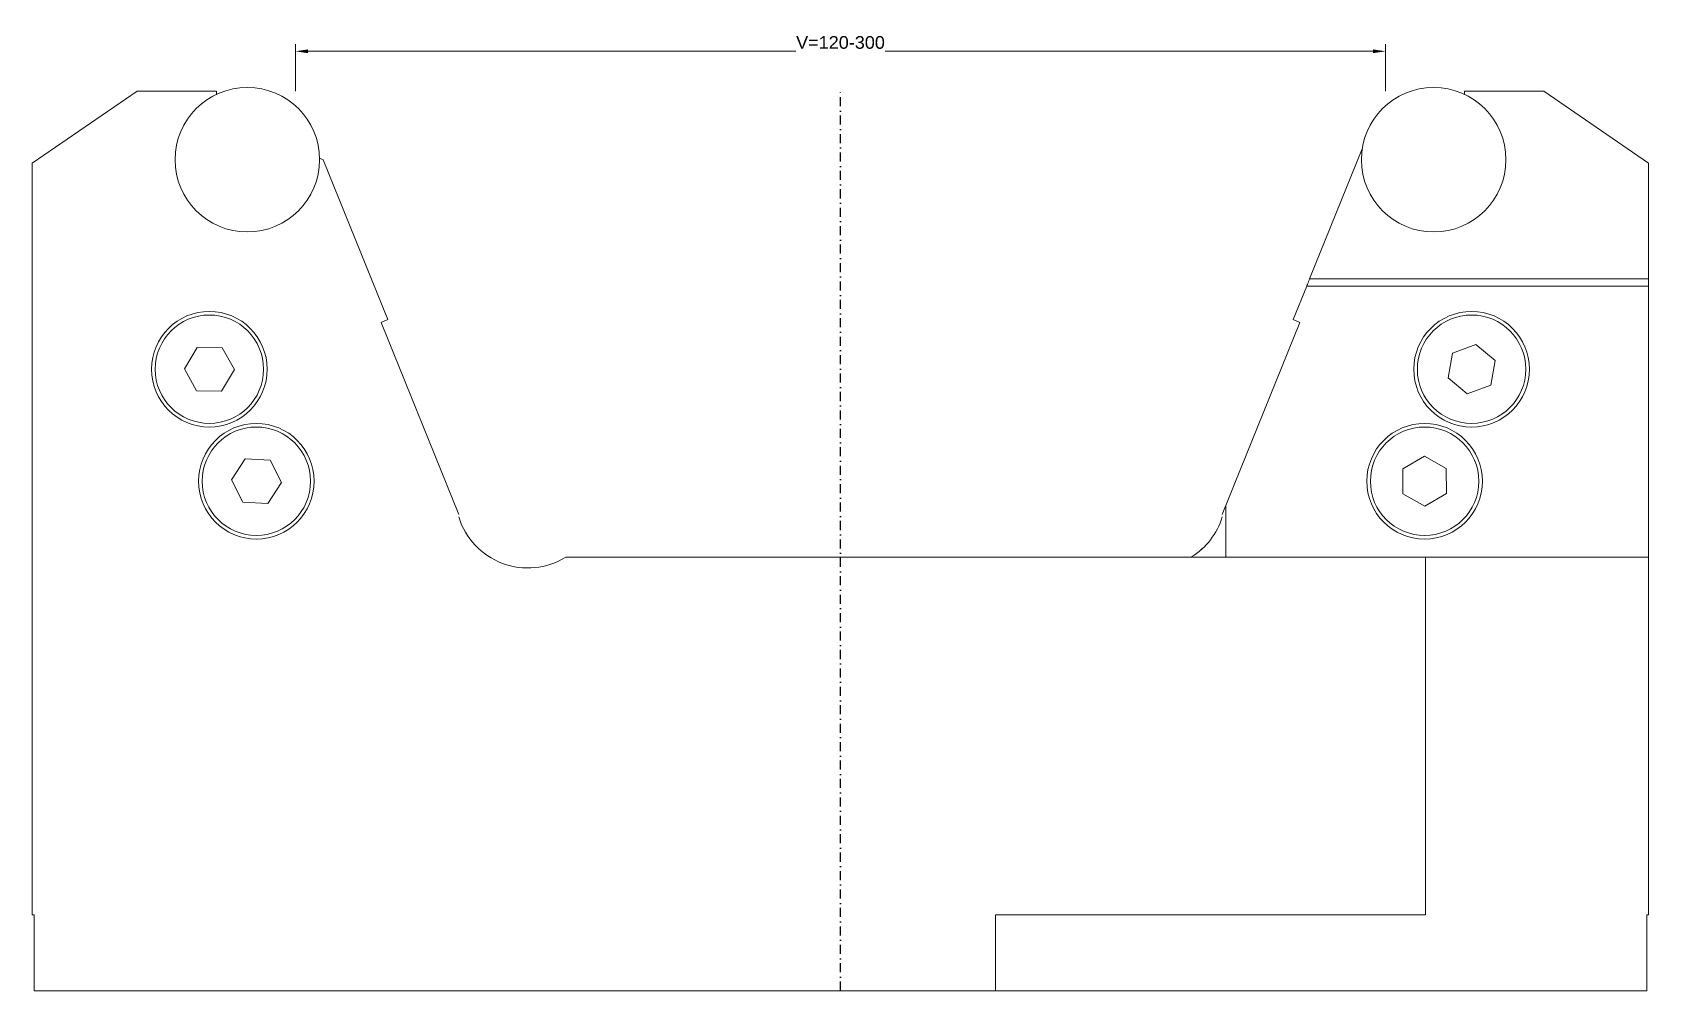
# Model space of a CAD drawing. Header units: millimetres. Extents: x -1524 to -1076, y 305 to 570.
import ezdxf
from ezdxf.enums import TextEntityAlignment as Align

# ---------------------------------------------------------------- set-up
doc = ezdxf.new("R2010")
doc.units = ezdxf.units.MM
doc.header["$LTSCALE"] = 5
doc.linetypes.add('AUSGEZOGEN', pattern=[0])
doc.linetypes.add('DASHDOT', pattern=[1, 0.5, -0.25, 0, -0.25])
for name, color, linetype, true_color in [('4', 4, 'Continuous', 0x00ffff), ('Layer10', 3, 'Continuous', 0x00ff00), ('Layer9', 18, 'Continuous', 0x000000)]:
    doc.layers.add(name, color=color, linetype=linetype, true_color=true_color)
doc.styles.add('Arial', font='arial.ttf')
doc.dimstyles.new('ISO-25', dxfattribs={"dimtxt": 2.5, "dimasz": 2.5, "dimexe": 1.25, "dimexo": 0.625, "dimtad": 1, "dimtxsty": 'Standard', "dimcen": 2.5, "dimadec": 0, "dimazin": 0, "dimtfac": 1, "dimtmove": 0, "dimatfit": 3, "dimfxl": 1, "dimarcsym": 0})

# ---------------------------------------------------------------- blocks, each defined once
blk = doc.blocks.new('Draufsicht_nNn00')
at = {"layer": 'Layer9', "color": 18, "linetype": 'AUSGEZOGEN', "lineweight": 18, "true_color": 0x000000}
for p, q in [((-1494.65, 554), (-1523.65, 534)), ((-1472.65, 554), (-1494.65, 554)), ((-1472.65, 553.1), (-1472.65, 554)), ((-1076.36, 534), (-1105.36, 554)), ((-1155.63, 538), (-1170.17, 502)), ((-1523.65, 534), (-1523.65, 326)), ((-1443.16, 535), (-1444.15, 535.44)), ((-1425.27, 490.72), (-1443.16, 535)), ((-1076.36, 525.49), (-1076.36, 534)), ((-1076.36, 525.49), (-1076.36, 534)), ((-1076.36, 502), (-1076.36, 534)), ((-1076.36, 525.5), (-1076.36, 534)), ((-1076.36, 525.49), (-1076.36, 534)), ((-1076.36, 525.5), (-1076.36, 534)), ((-1076.36, 502), (-1076.36, 513.49)), ((-1076.36, 502), (-1076.36, 513.49)), ((-1076.36, 502), (-1076.36, 513.49)), ((-1076.36, 502), (-1076.36, 513.49)), ((-1076.36, 502), (-1076.36, 513.49)), ((-1076.36, 502), (-1170.17, 502)), ((-1076.36, 500), (-1076.36, 502)), ((-1076.36, 500), (-1076.36, 502)), ((-1076.36, 500), (-1076.36, 502)), ((-1076.36, 500), (-1076.36, 502)), ((-1076.36, 500), (-1076.36, 502)), ((-1076.36, 500), (-1076.36, 502)), ((-1170.98, 500), (-1174.73, 490.72)), ((-1076.36, 500), (-1170.98, 500)), ((-1076.36, 425), (-1076.36, 500)), ((-1076.36, 425), (-1076.36, 500)), ((-1076.36, 425), (-1076.36, 500)), ((-1076.36, 425), (-1076.36, 500)), ((-1076.36, 425), (-1076.36, 500)), ((-1076.36, 425), (-1076.36, 500)), ((-1427.12, 489.97), (-1425.27, 490.72)), ((-1405.64, 436.81), (-1427.12, 489.97)), ((-1172.88, 489.97), (-1194.36, 436.81)), ((-1174.73, 490.72), (-1172.88, 489.97)), ((-1130.67, 481.44), (-1124.17, 483.83)), ((-1124.17, 483.83), (-1118.85, 479.38)), ((-1481.57, 477.11), (-1478.01, 483.06)), ((-1478.01, 483.06), (-1471.08, 482.94)), ((-1471.08, 482.94), (-1467.72, 476.89)), ((-1131.86, 474.62), (-1130.67, 481.44)), ((-1118.85, 479.38), (-1120.04, 472.56)), ((-1478.21, 471.06), (-1481.57, 477.11)), ((-1467.72, 476.89), (-1471.28, 470.94)), ((-1126.54, 470.17), (-1131.86, 474.62)), ((-1471.28, 470.94), (-1478.21, 471.06)), ((-1120.04, 472.56), (-1126.54, 470.17)), ((-1468.56, 446.37), (-1464.78, 452.18)), ((-1464.78, 452.18), (-1457.86, 451.81)), ((-1457.86, 451.81), (-1454.73, 445.63)), ((-1144.37, 449.43), (-1138.39, 452.93)), ((-1138.39, 452.93), (-1132.37, 449.49)), ((-1144.34, 442.51), (-1144.37, 449.43)), ((-1132.37, 449.49), (-1132.34, 442.57)), ((-1465.43, 440.19), (-1468.56, 446.37)), ((-1454.73, 445.63), (-1458.51, 439.82)), ((-1458.51, 439.82), (-1465.43, 440.19)), ((-1193.36, 439.29), (-1193.36, 425)), ((-1138.32, 439.07), (-1144.34, 442.51)), ((-1132.34, 442.57), (-1138.32, 439.07)), ((-1197.64, 429.78), (-1197.48, 430.03)), ((-1197.64, 429.77), (-1197.64, 429.78)), ((-1195.71, 432.79), (-1195.71, 432.8)), ((-1076.36, 425), (-1376, 425)), ((-1375.99, 425.01), (-1358.64, 425.01)), ((-1200.08, 427.14), (-1200.07, 427.15)), ((-1200.07, 427.15), (-1199.87, 427.36)), ((-1138.15, 326), (-1138.15, 425)), ((-1076.36, 326), (-1076.36, 425)), ((-1076.36, 326), (-1076.36, 425)), ((-1076.36, 326), (-1076.36, 425)), ((-1076.36, 326), (-1076.36, 425)), ((-1076.36, 326), (-1076.36, 425)), ((-1076.36, 326), (-1076.36, 425)), ((-1523.65, 326), (-1523.15, 326)), ((-1523.65, 326), (-1523.15, 326)), ((-1523.65, 326), (-1523.15, 326)), ((-1523.65, 326), (-1523.15, 326)), ((-1523.65, 326), (-1523.15, 326)), ((-1523.65, 326), (-1523.15, 326)), ((-1523.15, 326), (-1523.15, 305)), ((-1523.15, 305), (-1523.15, 325)), ((-1257.15, 305), (-1257.15, 326)), ((-1257.15, 326), (-1138.15, 326)), ((-1076.86, 326), (-1076.36, 326)), ((-1076.86, 326), (-1076.36, 326)), ((-1076.86, 326), (-1076.36, 326)), ((-1076.86, 325), (-1076.86, 326)), ((-1076.86, 325), (-1076.86, 326)), ((-1076.86, 326), (-1076.36, 326)), ((-1076.86, 325), (-1076.86, 326)), ((-1076.86, 326), (-1076.36, 326)), ((-1076.86, 326), (-1076.36, 326)), ((-1076.86, 325), (-1076.86, 326)), ((-1076.86, 326), (-1076.36, 326)), ((-1076.86, 325), (-1076.86, 326)), ((-1076.86, 325), (-1076.86, 305)), ((-1076.86, 326), (-1076.36, 326)), ((-1076.86, 325), (-1076.86, 326)), ((-1523.15, 305), (-1257.15, 305)), ((-1076.86, 305), (-1523.15, 305))]:
    blk.add_line(p, q, dxfattribs=at)
blk.add_lwpolyline([(-1170.17, 502), (-1170.32, 501.64), (-1170.47, 501.26), (-1170.62, 500.91), (-1170.68, 500.74), (-1170.75, 500.59), (-1170.8, 500.45), (-1170.85, 500.33), (-1170.89, 500.22), (-1170.92, 500.14), (-1170.95, 500.08), (-1170.97, 500.03), (-1170.98, 500.01), (-1170.98, 500)], dxfattribs=at)
for centre, radius in [((-1464.15, 535), 20), ((-1135.86, 535), 20), ((-1474.65, 477), 16), ((-1125.36, 477), 16), ((-1474.65, 477), 15), ((-1125.36, 477), 15), ((-1461.65, 446), 16), ((-1461.65, 446), 15), ((-1138.36, 446), 16), ((-1138.36, 446), 15)]:
    blk.add_circle(centre, radius, dxfattribs=at)
for centre, start, end in [((-1386.53, 442), 197.1163, 301.8017), ((-1213.47, 442), 301.8018, 342.8837)]:
    blk.add_arc(centre, 20, start, end, dxfattribs=at)
blk = doc.blocks.new('*D2')
at = {"layer": '4', "linetype": 'AUSGEZOGEN', "lineweight": 18, "true_color": 0x00ffff}
for points in [[(-1450.84, 565), (-1447.34, 564.48), (-1447.34, 565.52)], [(-1149.16, 565), (-1152.66, 565.52), (-1152.66, 564.48)]]:
    blk.add_hatch(color=4, dxfattribs=at).paths.add_polyline_path(points, flags=0)
at = {"layer": '4', "color": 4, "linetype": 'AUSGEZOGEN', "lineweight": 18, "true_color": 0x00ffff}
for p, q in [((-1450.84, 554), (-1450.84, 567)), ((-1447.34, 565), (-1152.66, 565)), ((-1149.16, 554), (-1149.16, 567))]:
    blk.add_line(p, q, dxfattribs=at)
at = {"color": 4, "linetype": 'AUSGEZOGEN', "lineweight": 18, "true_color": 0x00ffff}
blk.add_wipeout([(-1312.28, 564.65), (-1287.72, 564.65), (-1287.72, 570.25), (-1312.28, 570.25)], dxfattribs=at).dxf.layer = '4'
at = {"layer": '4', "color": 4, "linetype": 'AUSGEZOGEN', "lineweight": 18, "true_color": 0x00ffff, "style": 'Arial', "width": 1.022018}
blk.add_text('V=120-300', height=3.5, dxfattribs=at).set_placement((-1312.28, 565.7), (-1287.72, 565.7), align=Align.FIT)

msp = doc.modelspace()

# ---------------------------------------------------------------- linework, layer by layer
at = {"layer": 'Layer10', "color": 3, "linetype": 'DASHDOT', "lineweight": 25, "true_color": 0x00ff00}
msp.add_line((-1300, 305), (-1300, 554), dxfattribs=at)
at = {"layer": 'Layer9', "color": 18, "linetype": 'AUSGEZOGEN', "lineweight": 18, "true_color": 0x000000}
for p, q in [((-1127.355, 554), (-1105.355, 554)), ((-1127.355, 553.104), (-1127.355, 554))]:
    msp.add_line(p, q, dxfattribs=at)

# ---------------------------------------------------------------- block references
msp.add_blockref('Draufsicht_nNn00', (0, 0))

# ---------------------------------------------------------------- next in the draw order: dimensions: what is measured, and where the dimension line sits
at = {"layer": '4', "color": 4, "linetype": 'AUSGEZOGEN', "lineweight": 18, "true_color": 0x00ffff}
dim = msp.add_linear_dim(base=(-1149.164, 565), p1=(-1450.836, 554), p2=(-1149.164, 554), text='V=120-300', dimstyle='ISO-25', override={"dimtxt": 3.5, "dimasz": 3.5, "dimexe": 2.5, "dimgap": 0.5, "dimtad": 1, "dimjust": 0, "dimdec": 2, "dimzin": 8, "dimsah": 1, "dimclrd": 4, "dimclre": 4, "dimclrt": 4, "dimadec": 2}, dxfattribs=at)
dim.commit()
dim.dimension.update_dxf_attribs({"geometry": '*D2', "text_midpoint": (-1300, 567.45), "dimtype": 160})

doc.saveas('drawing.dxf')
